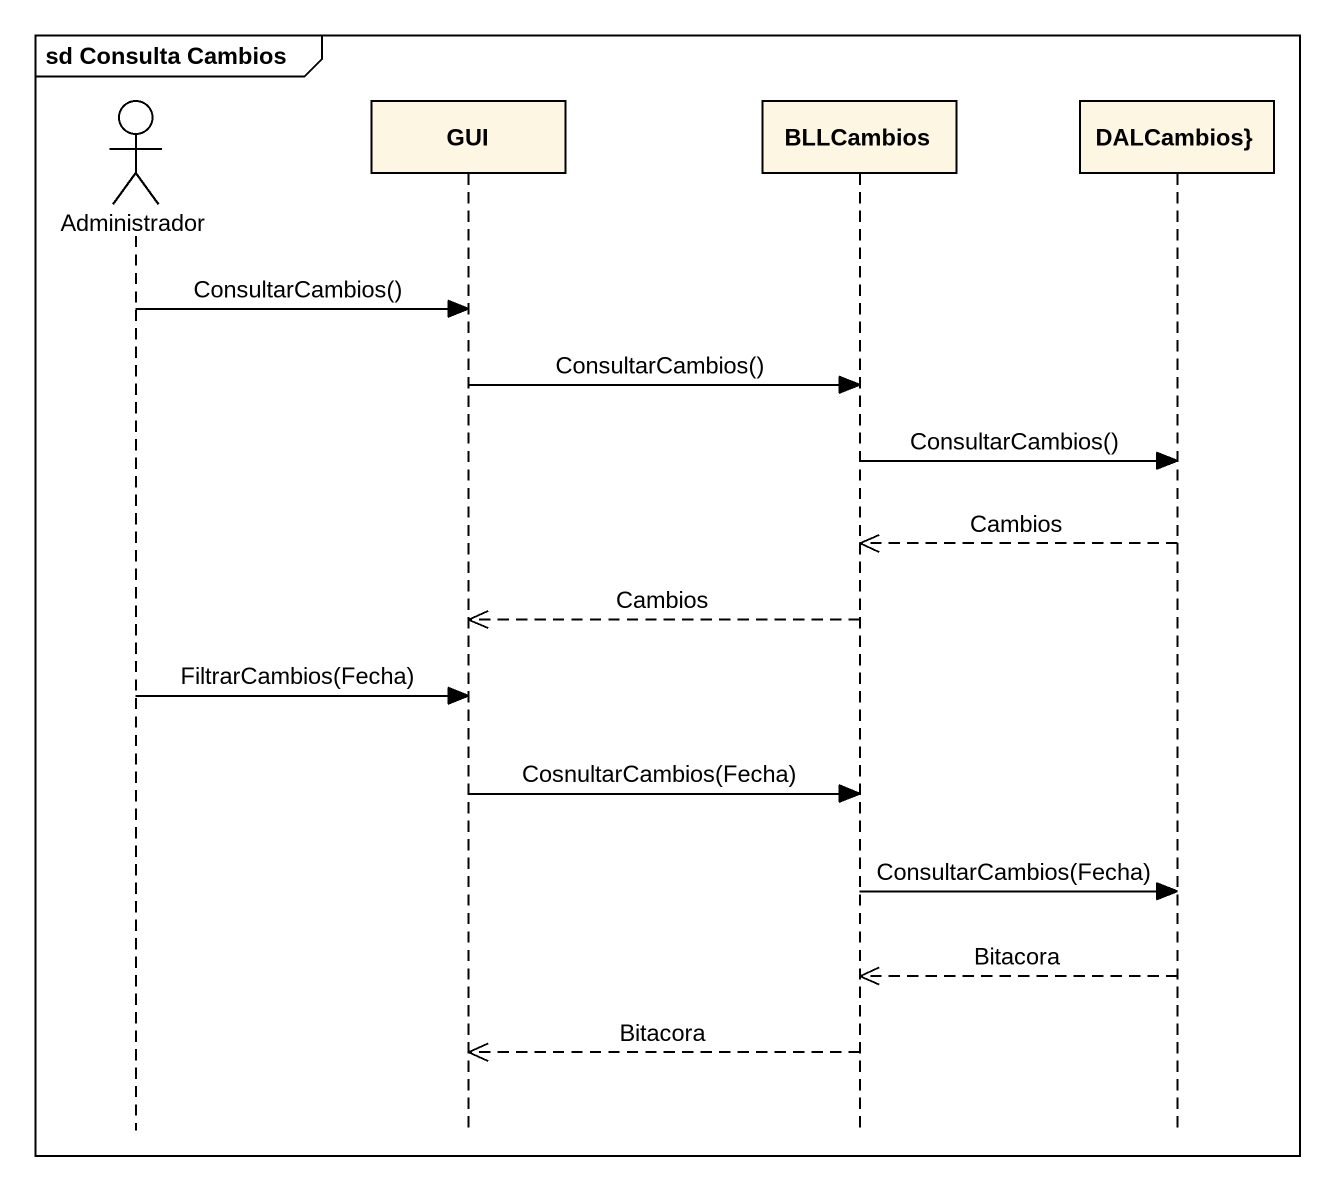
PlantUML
@startuml
mainframe sd Consulta Cambios
hide footbox
actor Administrador
participant GUI
participant BLLCambios
participant "DALCambios}" as DALCambios

Administrador -> GUI : ConsultarCambios()
GUI -> BLLCambios : ConsultarCambios()
BLLCambios -> DALCambios : ConsultarCambios()
DALCambios -->> BLLCambios : Cambios
BLLCambios -->> GUI : Cambios
Administrador -> GUI : FiltrarCambios(Fecha)
GUI -> BLLCambios : CosnultarCambios(Fecha)
BLLCambios -> DALCambios : ConsultarCambios(Fecha)
DALCambios -->> BLLCambios : Bitacora
BLLCambios -->> GUI : Bitacora
@enduml
